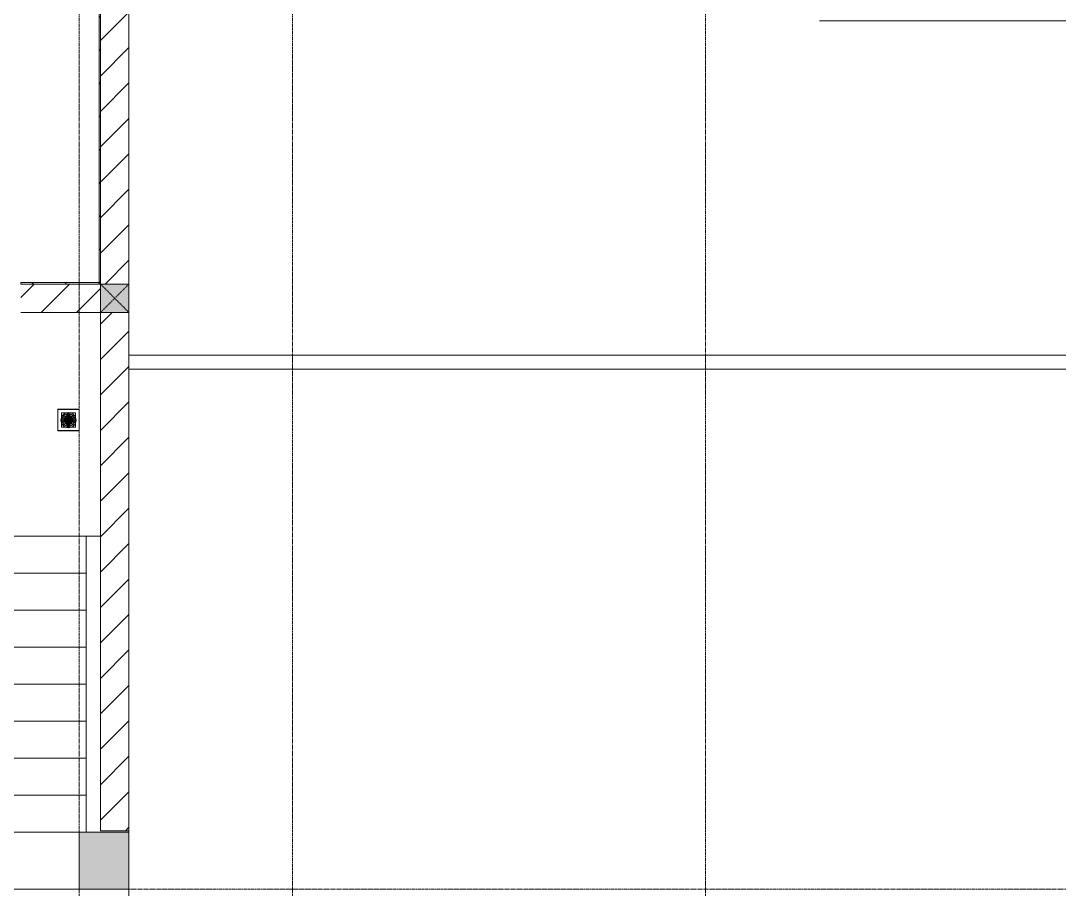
# Model space of a CAD drawing. Header units: millimetres. Extents: x -24439 to 198341, y -52871 to 149926.
# Drawn here: x 44043 to 51338, y 17236 to 23336 of the extents above; entities that cross this region are included whole.
import ezdxf

# ---------------------------------------------------------------- set-up
doc = ezdxf.new("R2010")
doc.units = ezdxf.units.MM
doc.linetypes.add('Dash', pattern=[6, 3, -3])
doc.linetypes.add('Grid Line', pattern=[22.225, 12.7, -3.175, 3.175, -3.175])
for name, color, linetype, lineweight in [('0-1', 7, 'Continuous', 5), ('A-FLOR', 192, 'Continuous', 9), ('A-WALL', 113, 'Continuous', 9), ('A-WALL-3', 113, 'Continuous', 18), ('A-WALL-PATT-3', 111, 'Continuous', 9), ('G-IMPT', 8, 'Continuous', 9), ('I-WALL-3', 2, 'Continuous', 18), ('M-EQPM', 50, 'Continuous', 9), ('S-BEAM-1', 9, 'Continuous', 9), ('S-COLS', 52, 'Continuous', 9), ('S-COLS-1', 254, 'Continuous', 5), ('S-COLS-2', 253, 'Continuous', 18), ('S-COLS-4', 52, 'Continuous', 18), ('S-COLS-5', 52, 'Dash', 9), ('S-COLS-HDLN', 52, 'Dash', 9), ('S-GRID-1', 1, 'Grid Line', 9), ('S-STRS', 31, 'Continuous', 9)]:
    doc.layers.add(name, color=color, linetype=linetype, lineweight=lineweight)
pattern_1 = [(45, (0, 0), (-124.4508, 124.4508), [])]
pattern_2 = [(45, (0, 0), (-116.6726, 116.6726), [])]

# ---------------------------------------------------------------- blocks, each defined once
blk = doc.blocks.new('NCV_TKTC_KET CAU_rvt-1-TKCS_MB ĐỊNH VỊ CAO ĐỘ THIẾT KẾ')
at = {"layer": 'S-COLS-1'}
blk.add_hatch(color=256, dxfattribs=at).paths.add_polyline_path([(44452.6, 17236.9), (44802.6, 17236.9), (44802.6, 17636.9), (44452.6, 17636.9)])
at = {"layer": 'S-BEAM-1'}
for p, q in [((49652.6, 23335.3), (52927.6, 23335.3)), ((44502.6, 19716.9), (44502.6, 17636.9)), ((44802.6, 17636.9), (44802.6, 17646.9))]:
    blk.add_line(p, q, dxfattribs=at)
at = {"layer": 'S-COLS-2'}
for p, q in [((44802.6, 17636.9), (44452.6, 17636.9)), ((44452.6, 17636.9), (44452.6, 17236.9)), ((44802.6, 17236.9), (44802.6, 17636.9)), ((44452.6, 17236.9), (44802.6, 17236.9))]:
    blk.add_line(p, q, dxfattribs=at)
blk = doc.blocks.new('TKTC_XREF_251221_MB TANG 1 - TKTC_XREF_260130_MB TANG 1_dwg_FD-4202126-TKCS_MB ĐỊNH VỊ CAO ĐỘ THIẾT KẾ')
at = {"layer": 'G-IMPT'}
for p, q in [((53.3, 0), (-53.3, 0)), ((-37.7, 37.7), (37.7, -37.7)), ((37.7, 37.7), (-37.7, -37.7)), ((0, 53.3), (0, -53.3))]:
    blk.add_line(p, q, dxfattribs=at)
at = {"layer": 'G-IMPT', "flags": 128}
blk.add_lwpolyline([(-75, -75), (75, -75), (75, 75), (-75, 75)], close=True, dxfattribs=at)
at = {"layer": 'G-IMPT'}
blk.add_circle((0, 0), 53.3, dxfattribs=at)
blk = doc.blocks.new('TKTC_XREF_251221_MB TANG 1 - TKTC_XREF_260130_MB TANG 1_dwg_THU NUOC - THU NUOC-444531-TKCS_MB TẦNG 1-4202120-TKCS_MB ĐỊNH VỊ CAO ĐỘ THIẾT KẾ')
at = {"layer": 'M-EQPM'}
for p, q in [((-23.3, 10.8), (40.9, 10.8)), ((40.9, 4.8), (-23.3, 4.8)), ((-11, 23.3), (28.5, 23.3)), ((28.5, 17.3), (-11, 17.3)), ((-1.1, 35.6), (18.5, 35.6)), ((18.5, 29.6), (-1.1, 29.6)), ((-23.3, -13.6), (40.9, -13.6)), ((40.9, -19.6), (-23.3, -19.6)), ((-11, -26.1), (28.5, -26.1)), ((28.5, -32.1), (-11, -32.1)), ((-1.1, -38.5), (18.5, -38.5)), ((18.5, -44.5), (-1.1, -44.5))]:
    blk.add_line(p, q, dxfattribs=at)
at = {"layer": 'M-EQPM', "flags": 128}
for points in [[(83.7, -79.4), (83.7, 70.6), (-66.3, 70.6), (-66.3, -79.4)], [(58.7, -54.4), (58.7, 45.6), (-41.3, 45.6), (-41.3, -54.4)]]:
    blk.add_lwpolyline(points, close=True, dxfattribs=at)
for points in [[(-23.3, -1.2), (0.7, -1.2), (0.7, -7.2), (-23.3, -7.2)], [(40.9, -7.2), (16.7, -7.2), (16.7, -1.2), (40.9, -1.2)]]:
    blk.add_lwpolyline(points, dxfattribs=at)
at = {"layer": 'M-EQPM'}
for centre, radius, start, end in [((8.7, -4.4), 45, 360, 180), ((8.7, -4.4), 45, 360, 180), ((-23.3, 7.8), 3, 90, 270), ((-11, 20.3), 3, 90, 270), ((-1.1, 32.6), 3, 90, 270), ((18.5, 32.6), 3, 270, 90), ((28.5, 20.3), 3, 270, 90), ((40.9, 7.8), 3, 270, 90), ((8.7, -4.4), 45, 180, 360), ((8.7, -4.4), 45, 180, 360), ((-23.3, -4.2), 3, 90, 270), ((-23.3, -16.6), 3, 90, 270), ((-11, -29.1), 3, 90, 270), ((-1.1, -41.5), 3, 90, 270), ((18.5, -41.5), 3, 270, 90), ((28.5, -29.1), 3, 270, 90), ((40.9, -4.2), 3, 270, 90), ((40.9, -16.6), 3, 270, 90)]:
    blk.add_arc(centre, radius, start, end, dxfattribs=at)
blk = doc.blocks.new('TKTC_XREF_251221_MB TANG 1 - TKTC_XREF_260130_MB TANG 1_dwg-4202109-TKCS_MB ĐỊNH VỊ CAO ĐỘ THIẾT KẾ')
at = {"layer": 'G-IMPT'}
for p, q in [((-158349.1, -383709.7), (-158349.1, -383699.7)), ((-160749.1, -384109.7), (-158699.1, -384109.7))]:
    blk.add_line(p, q, dxfattribs=at)
for name, p in [('TKTC_XREF_251221_MB TANG 1 - TKTC_XREF_260130_MB TANG 1_dwg_FD-4202126-TKCS_MB ĐỊNH VỊ CAO ĐỘ THIẾT KẾ', (-158774.2, -380816.2)), ('TKTC_XREF_251221_MB TANG 1 - TKTC_XREF_260130_MB TANG 1_dwg_THU NUOC - THU NUOC-444531-TKCS_MB TẦNG 1-4202120-TKCS_MB ĐỊNH VỊ CAO ĐỘ THIẾT KẾ', (-158782.8, -380810))]:
    blk.add_blockref(name, p)
blk = doc.blocks.new('TKTC_XREF_251221_MB TANG 1 - TKTC_XREF_251221_MB TANG 1-2038492-TKCS_MB ĐỊNH VỊ CAO ĐỘ THIẾT KẾ')
blk.add_blockref('TKTC_XREF_251221_MB TANG 1 - TKTC_XREF_260130_MB TANG 1_dwg-4202109-TKCS_MB ĐỊNH VỊ CAO ĐỘ THIẾT KẾ', (169499.1, 384109.7))
blk = doc.blocks.new('G1_SOF - BO TRU - 200x200-3050151-TKCS_MB ĐỊNH VỊ CAO ĐỘ THIẾT KẾ')
at = {"layer": 'S-COLS-HDLN'}
for p, q in [((-100, 100), (100, -100)), ((100, 100), (-100, -100))]:
    blk.add_line(p, q, dxfattribs=at)

msp = doc.modelspace()

# ---------------------------------------------------------------- hatches: boundary and pattern name
at = {"layer": 'A-WALL-PATT-3'}
h = msp.add_hatch(dxfattribs=at)
h.set_pattern_fill('FP_8', color=256, style=0, pattern_type=2)
h.set_pattern_definition(pattern_2)
h.paths.add_polyline_path([(44602.6, 21496.9), (44602.6, 24526.9), (44592.6, 24526.9), (44592.6, 21496.9)])
h = msp.add_hatch(dxfattribs=at)
h.set_pattern_fill('FP_1', color=256, style=0, pattern_type=2)
h.set_pattern_definition(pattern_1)
h.paths.add_polyline_path([(44802.6, 17646.9), (44802.6, 21286.9), (44602.6, 21286.9), (44602.6, 17646.9)])
h.paths.add_polyline_path([(44602.6, 21486.9), (44802.6, 21486.9), (44802.6, 24537.4), (44602.6, 24537.4), (44602.6, 21496.9)])
h = msp.add_hatch(dxfattribs=at)
h.set_pattern_fill('FP_8', color=256, style=0, pattern_type=2)
h.set_pattern_definition(pattern_2)
h.paths.add_polyline_path([(42402.6, 21486.9), (42752.6, 21486.9), (42750.4, 21496.9), (42062.6, 21496.9), (42062.6, 21486.9), (42273.9, 21486.9)])
h.paths.add_polyline_path([(44602.6, 21486.9), (44602.6, 21496.9), (44042.6, 21496.9), (44042.6, 21486.9), (44089.5, 21486.9)])
h = msp.add_hatch(dxfattribs=at)
h.set_pattern_fill('FP_1', color=256, style=0, pattern_type=2)
h.set_pattern_definition(pattern_1)
h.paths.add_polyline_path([(44089.5, 21286.9), (44602.6, 21286.9), (44602.6, 21486.9), (44042.6, 21486.9), (44042.6, 21286.9)])
h.paths.add_polyline_path([(42402.6, 21286.9), (42752.6, 21286.9), (42752.6, 21486.9), (42402.6, 21486.9), (42402.6, 21326.9)])
at = {"layer": 'S-COLS-1'}
msp.add_hatch(color=256, dxfattribs=at).paths.add_polyline_path([(44602.6, 21286.9), (44802.6, 21286.9), (44802.6, 21486.9), (44602.6, 21486.9)])

# ---------------------------------------------------------------- linework, layer by layer
at = {"layer": 'A-FLOR'}
for p, q in [((42402.6, 19716.9), (44602.6, 19716.9)), ((44452.6, 17236.9), (42402.6, 17236.9)), ((44802.6, 13236.9), (44802.6, 17236.9))]:
    msp.add_line(p, q, dxfattribs=at)
at = {"layer": 'A-WALL'}
for p, q in [((44602.6, 21286.9), (44602.6, 24526.9)), ((44042.6, 21486.9), (44802.6, 21486.9)), ((44802.6, 21286.9), (44602.6, 21286.9)), ((44802.6, 20988.2), (73127.6, 20988.2)), ((81452.6, 20888.2), (44802.6, 20888.2))]:
    msp.add_line(p, q, dxfattribs=at)
at = {"layer": 'A-WALL-3'}
for p, q in [((44802.6, 21486.9), (44802.6, 24537.4)), ((44042.6, 21286.9), (44602.6, 21286.9)), ((44602.6, 21286.9), (44602.6, 17646.9)), ((44802.6, 17646.9), (44802.6, 21286.9)), ((44602.6, 17646.9), (44802.6, 17646.9))]:
    msp.add_line(p, q, dxfattribs=at)
at = {"layer": 'I-WALL-3'}
for p, q in [((44592.6, 24526.9), (44592.6, 21496.9)), ((44592.6, 21496.9), (44042.6, 21496.9)), ((44042.6, 21496.9), (44042.6, 21486.9))]:
    msp.add_line(p, q, dxfattribs=at)
at = {"layer": 'S-COLS'}
for p, q in [((44802.6, 21486.9), (44602.6, 21486.9)), ((44602.6, 21486.9), (44602.6, 21286.9)), ((44602.6, 21286.9), (44802.6, 21286.9))]:
    msp.add_line(p, q, dxfattribs=at)
at = {"layer": 'S-COLS-4'}
msp.add_line((44802.6, 21286.9), (44802.6, 21486.9), dxfattribs=at)
at = {"layer": 'S-GRID-1'}
for p, q in [((44452.6, 20960.6), (44452.6, 80482.7)), ((45952.6, 20960.6), (45952.6, 80482.7)), ((48852.6, 20960.6), (48852.6, 80482.7)), ((44452.6, 15460.6), (44452.6, 20960.6)), ((45952.6, 15460.6), (45952.6, 20960.6)), ((48852.6, 15460.6), (48852.6, 20960.6)), ((131551.8, 17236.9), (29351.8, 17236.9))]:
    msp.add_line(p, q, dxfattribs=at)
at = {"layer": 'S-STRS'}
for p, q in [((42402.6, 19716.9), (44602.6, 19716.9)), ((42402.6, 19456.9), (44502.6, 19456.9)), ((42402.6, 19196.9), (44502.6, 19196.9)), ((42402.6, 18936.9), (44502.6, 18936.9)), ((42402.6, 18676.9), (44502.6, 18676.9)), ((42402.6, 18416.9), (44502.6, 18416.9)), ((42402.6, 18156.9), (44502.6, 18156.9)), ((42402.6, 17896.9), (44502.6, 17896.9)), ((42402.6, 17636.9), (44452.6, 17636.9))]:
    msp.add_line(p, q, dxfattribs=at)

# ---------------------------------------------------------------- block references
at = {"layer": '0-1'}
msp.add_blockref('NCV_TKTC_KET CAU_rvt-1-TKCS_MB ĐỊNH VỊ CAO ĐỘ THIẾT KẾ', (0, 0), dxfattribs=at)
at = {"layer": 'M-EQPM'}
msp.add_blockref('TKTC_XREF_251221_MB TANG 1 - TKTC_XREF_251221_MB TANG 1-2038492-TKCS_MB ĐỊNH VỊ CAO ĐỘ THIẾT KẾ', (33652.6, 17236.9), dxfattribs=at)
at = {"layer": 'S-COLS-5'}
msp.add_blockref('G1_SOF - BO TRU - 200x200-3050151-TKCS_MB ĐỊNH VỊ CAO ĐỘ THIẾT KẾ', (44702.6, 21386.9), dxfattribs=at)

doc.saveas('drawing.dxf')
